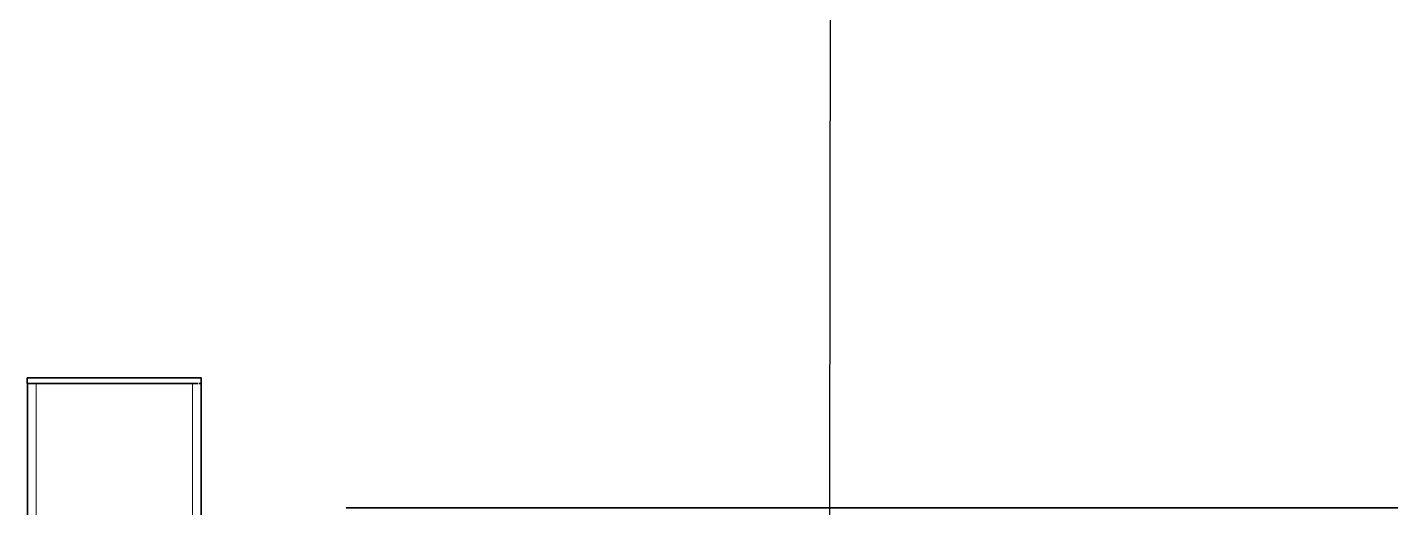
# Model space of a CAD drawing. Header units: metres. Extents: x -1161 to -1081, y 0 to 563.
# Drawn here: x -1138.157 to -1137.46, y 541.748 to 541.993 of the extents above; entities that cross this region are included whole.
import ezdxf

# ---------------------------------------------------------------- set-up
doc = ezdxf.new("R2010")
doc.units = ezdxf.units.M
doc.linetypes.add('JacobsDash', pattern=[0.0045, 0.003, -0.0015])
for name, color, linetype, lineweight in [('A-GENM', 7, 'Continuous', 35), ('S-BEAM', 7, 'Continuous', 50), ('S-BEAM-HDLN', 7, 'JacobsDash', 18)]:
    doc.layers.add(name, color=color, linetype=linetype, lineweight=lineweight)

# ---------------------------------------------------------------- blocks, each defined once
blk = doc.blocks.new('T2DPAA-T2D-C3S-RS-M3D-100334_rvt-1-DRG-2873121 - DECK SLAB GENERAL ARRANGEMENT PLAN')
at = {"layer": 'A-GENM', "color": 9, "lineweight": 25, "true_color": 0xbebebe, "flags": 128}
blk.add_lwpolyline([(-1137.74951, 540.01417), (-1137.74895, 540.38793), (-1137.7484, 540.7617), (-1137.74784, 541.13546), (-1137.74729, 541.50922), (-1137.74673, 541.88298), (-1137.74617, 542.25674), (-1137.74562, 542.6305), (-1137.74506, 543.00426), (-1137.74451, 543.37802)], dxfattribs=at)
blk = doc.blocks.new('T2D_STATIC SIGN BRACKET BR_08 _3750 WX2700 H_ - SIGN BRACKET 400x400-7293269-DRG-2873121 - DECK SLAB GENERAL ARRANGEMENT PLAN')
at = {"layer": 'A-GENM'}
for p, q in [((-1138.15734, 541.81396), (-1138.15734, 541.81096)), ((-1138.11284, 541.81396), (-1138.15734, 541.81396)), ((-1138.15734, 541.81096), (-1138.11284, 541.81096)), ((-1138.15724, 541.81096), (-1138.15724, 538.06296)), ((-1138.06834, 541.81396), (-1138.11284, 541.81396)), ((-1138.11279, 541.81096), (-1138.09499, 541.81096)), ((-1138.09351, 541.81096), (-1138.09504, 541.81096)), ((-1138.09339, 541.81096), (-1138.07897, 541.81096)), ((-1138.07804, 541.81096), (-1138.07901, 541.81096)), ((-1138.07774, 541.81096), (-1138.06986, 541.81096)), ((-1138.06834, 541.81096), (-1138.06946, 541.81096)), ((-1138.06834, 541.81096), (-1138.06834, 541.81396)), ((-1138.06834, 541.68596), (-1138.06834, 541.81096))]:
    blk.add_line(p, q, dxfattribs=at)
at = {"layer": 'S-BEAM-HDLN'}
for p, q in [((-1138.15274, 541.81096), (-1138.15274, 538.06296)), ((-1138.07284, 541.81096), (-1138.07284, 538.06296))]:
    blk.add_line(p, q, dxfattribs=at)

msp = doc.modelspace()

# ---------------------------------------------------------------- linework, layer by layer
at = {"layer": 'S-BEAM', "color": 252, "lineweight": 35, "true_color": 0x888888}
msp.add_line((-1136.72629, 541.74751), (-1137.99422, 541.74751), dxfattribs=at)

# ---------------------------------------------------------------- block references
at = {"lineweight": 5}
msp.add_blockref('T2DPAA-T2D-C3S-RS-M3D-100334_rvt-1-DRG-2873121 - DECK SLAB GENERAL ARRANGEMENT PLAN', (0, 0), dxfattribs=at)
at = {"layer": 'A-GENM'}
msp.add_blockref('T2D_STATIC SIGN BRACKET BR_08 _3750 WX2700 H_ - SIGN BRACKET 400x400-7293269-DRG-2873121 - DECK SLAB GENERAL ARRANGEMENT PLAN', (0, 0), dxfattribs=at)

doc.saveas('drawing.dxf')
